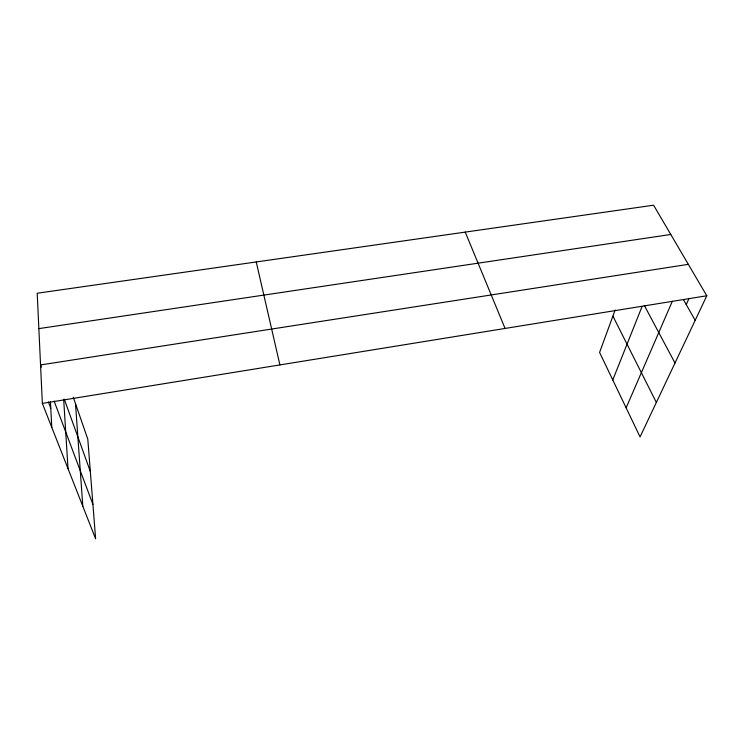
<?xml version="1.0" encoding="UTF-8"?>
<svg xmlns="http://www.w3.org/2000/svg" width="744" height="744" viewBox="0 0 744 744"><rect width="100%" height="100%" fill="white"/><g stroke="black" fill="none" stroke-linecap="round" stroke-linejoin="round"><path stroke-width="1.12" d="M615.158 309.969L599.58 352.414L640.054 436.914L706.8 295.768L653.595 205.205L37.2 293.238L42.352 403.406L95.613 538.796L87.801 439.165L73.237 397.157M612.777 379.961L642.072 306.482M626.132 407.833L672.362 301.199M686.256 304.584L689.056 298.4M42.352 403.406L706.8 295.768M688.34 264.343L40.548 364.941L41.357 367.08M38.855 328.616L670.79 234.472M683.531 299.786L695.184 320.339M644.295 305.393L675.003 363.026M612.907 316.107L656.357 402.439M465.223 232.1L505.074 328.448M48.341 401.872L50.778 408.214M54.135 401.109L92.907 504.367M64.291 399.221L90.331 471.501M256.234 261.953L279.902 364.923M75.497 403.685L82.817 506.273M63.677 399.398L68.02 468.664M50.425 401.621L51.792 427.409"/></g></svg>
